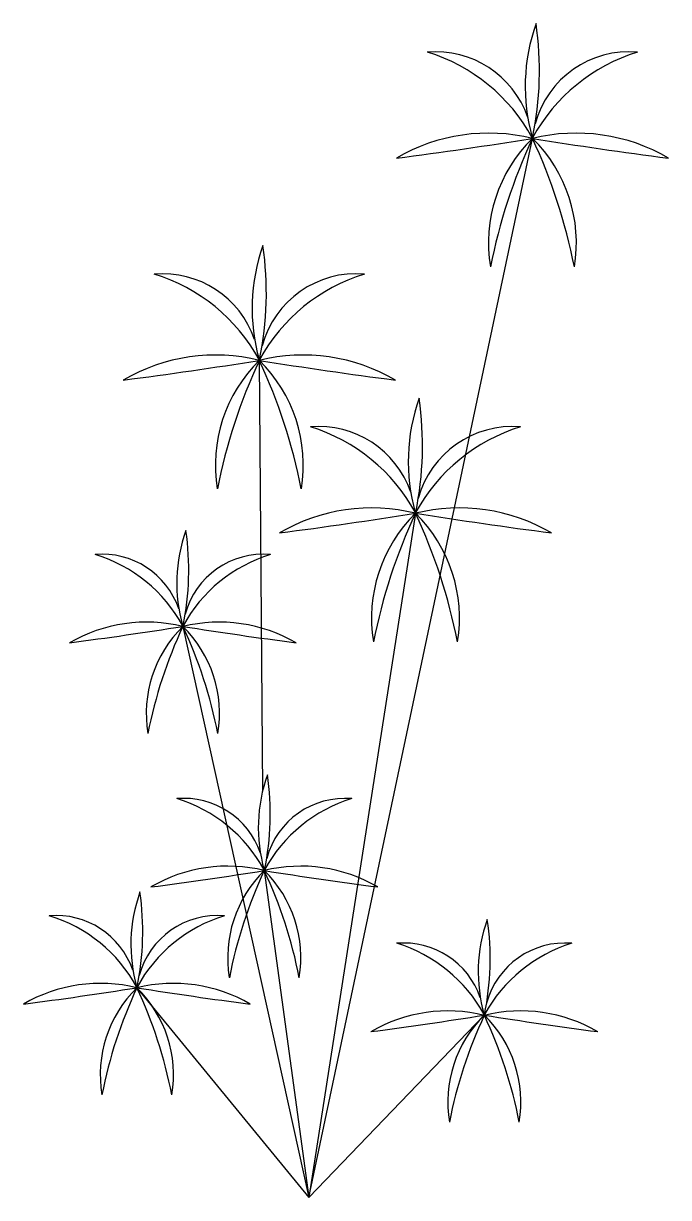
# Model space of a CAD drawing. Extents: x -0.26 to 0.33, y 0 to 1.08.
import ezdxf

# ---------------------------------------------------------------- set-up
doc = ezdxf.new("R2010")
doc.units = 0
doc.header["$MEASUREMENT"] = 0
doc.layers.get('0').update_dxf_attribs({"linetype": 'CONTINUOUS'})
doc.layers.add('01', color=1, linetype='CONTINUOUS')

msp = doc.modelspace()

# ---------------------------------------------------------------- linework, layer by layer
for centre, radius, start, end in [((-0.0894, 1.0335), 0.301, 348.2699, 8.3234), ((0.3712, 1.0192), 0.1727, 160.4201, 195.754), ((0.1163, 0.9618), 0.0894, 19.0314, 94.8842), ((0.0602, 0.893), 0.1651, 28.7076, 72.9055), ((0.3501, 0.893), 0.1651, 107.0945, 151.2924), ((0.294, 0.9618), 0.0894, 85.1158, 164.8679), ((0.165, 0.8086), 0.1679, 76.1502, 120.289), ((-0.5367, 5.6662), 4.7529, 277.4591, 278.98), ((0.2992, 0.8757), 0.1344, 134.4473, 189.3944), ((0.6638, 0.7567), 0.5065, 154.8913, 168.9504), ((0.2453, 0.8086), 0.1679, 59.711, 103.8498), ((0.1111, 0.8757), 0.1344, 350.6056, 45.5527), ((-0.2535, 0.7567), 0.5065, 11.0496, 25.1087), ((0.947, 5.6662), 4.7529, 261.02, 262.5409), ((0.1206, 0.8156), 0.1727, 160.4201, 195.754), ((-0.34, 0.8299), 0.301, 348.2699, 8.3234), ((-0.1343, 0.7581), 0.0894, 19.0314, 94.8842), ((-0.1904, 0.6894), 0.1651, 28.7076, 72.9055), ((0.0995, 0.6894), 0.1651, 107.0945, 151.2924), ((0.0434, 0.7581), 0.0894, 85.1158, 164.8679), ((-0.0856, 0.605), 0.1679, 76.1502, 120.289), ((-0.7873, 5.4626), 4.7529, 277.4591, 278.98), ((0.0486, 0.672), 0.1344, 134.4473, 189.3944), ((0.4132, 0.553), 0.5065, 154.8913, 168.9504), ((-0.0053, 0.605), 0.1679, 59.711, 103.8498), ((0.6964, 5.4626), 4.7529, 261.02, 262.5409), ((-0.1395, 0.672), 0.1344, 350.6056, 45.5527), ((-0.5041, 0.553), 0.5065, 11.0496, 25.1087), ((0.2639, 0.6754), 0.1727, 160.4201, 195.754), ((-0.1967, 0.6897), 0.301, 348.2699, 8.3234), ((0.009, 0.6179), 0.0894, 19.0314, 94.8842), ((-0.0471, 0.5492), 0.1651, 28.7076, 72.9055), ((0.2428, 0.5492), 0.1651, 107.0945, 151.2924), ((0.1867, 0.6179), 0.0894, 85.1158, 164.8679), ((0.0577, 0.4647), 0.1679, 76.1502, 120.289), ((-0.644, 5.3224), 4.7529, 277.4591, 278.98), ((0.1919, 0.5318), 0.1344, 134.4473, 189.3944), ((0.5565, 0.4128), 0.5065, 154.8913, 168.9504), ((0.138, 0.4647), 0.1679, 59.711, 103.8498), ((0.8397, 5.3224), 4.7529, 261.02, 262.5409), ((0.0038, 0.5318), 0.1344, 350.6056, 45.5527), ((-0.3608, 0.4128), 0.5065, 11.0496, 25.1087), ((0.0227, 0.5636), 0.1439, 160.4201, 195.754), ((-0.3611, 0.5755), 0.2509, 348.2699, 8.3234), ((-0.1897, 0.5157), 0.0745, 19.0314, 94.8842), ((-0.2364, 0.4584), 0.1376, 28.7076, 72.9055), ((0.0052, 0.4584), 0.1376, 107.0945, 151.2924), ((-0.0416, 0.5157), 0.0745, 85.1158, 164.8679), ((-0.1491, 0.388), 0.1399, 76.1502, 120.289), ((-0.0821, 0.388), 0.1399, 59.711, 103.8498), ((-0.7339, 4.4361), 3.9607, 277.4591, 278.98), ((-0.0372, 0.444), 0.112, 134.4473, 189.3944), ((0.2666, 0.3448), 0.4221, 154.8913, 168.9504), ((-0.4978, 0.3448), 0.4221, 11.0496, 25.1087), ((-0.194, 0.444), 0.112, 350.6056, 45.5527), ((0.5026, 4.4361), 3.9607, 261.02, 262.5409), ((0.0975, 0.3396), 0.1439, 160.4201, 195.754), ((-0.2863, 0.3516), 0.2509, 348.2699, 8.3234), ((-0.1149, 0.2917), 0.0745, 19.0314, 94.8842), ((0.0332, 0.2917), 0.0745, 85.1158, 164.8679), ((-0.1617, 0.2345), 0.1376, 28.7076, 72.9055), ((0.0799, 0.2345), 0.1376, 107.0945, 151.2924), ((-0.0744, 0.1641), 0.1399, 76.1502, 120.289), ((-0.0074, 0.1641), 0.1399, 59.711, 103.8498), ((-0.6591, 4.2121), 3.9607, 277.4591, 278.98), ((0.0375, 0.22), 0.112, 134.4473, 189.3944), ((0.3413, 0.1208), 0.4221, 154.8913, 168.9504), ((0.5774, 4.2121), 3.9607, 261.02, 262.5409), ((-0.4231, 0.1208), 0.4221, 11.0496, 25.1087), ((-0.1193, 0.22), 0.112, 350.6056, 45.5527), ((-0.0194, 0.2321), 0.1439, 160.4201, 195.754), ((-0.4033, 0.244), 0.2509, 348.2699, 8.3234), ((-0.2319, 0.1842), 0.0745, 19.0314, 94.8842), ((-0.0838, 0.1842), 0.0745, 85.1158, 164.8679), ((-0.2786, 0.127), 0.1376, 28.7076, 72.9055), ((-0.037, 0.127), 0.1376, 107.0945, 151.2924), ((0.2993, 0.2069), 0.1439, 160.4201, 195.754), ((-0.0845, 0.2188), 0.2509, 348.2699, 8.3234), ((0.0869, 0.159), 0.0745, 19.0314, 94.8842), ((0.0402, 0.1017), 0.1376, 28.7076, 72.9055), ((0.2818, 0.1017), 0.1376, 107.0945, 151.2924), ((0.235, 0.159), 0.0745, 85.1158, 164.8679), ((-0.1913, 0.0566), 0.1399, 76.1502, 120.289), ((-0.1243, 0.0566), 0.1399, 59.711, 103.8498), ((-0.7761, 4.1046), 3.9607, 277.4591, 278.98), ((-0.0794, 0.1125), 0.112, 134.4473, 189.3944), ((0.2244, 0.0133), 0.4221, 154.8913, 168.9504), ((0.4604, 4.1046), 3.9607, 261.02, 262.5409), ((-0.2362, 0.1125), 0.112, 350.6056, 45.5527), ((-0.54, 0.0133), 0.4221, 11.0496, 25.1087), ((0.1275, 0.0313), 0.1399, 76.1502, 120.289), ((-0.4573, 4.0794), 3.9607, 277.4591, 278.98), ((0.2394, 0.0873), 0.112, 134.4473, 189.3944), ((0.5432, -0.0119), 0.4221, 154.8913, 168.9504), ((0.1945, 0.0313), 0.1399, 59.711, 103.8498), ((0.0826, 0.0873), 0.112, 350.6056, 45.5527), ((-0.2212, -0.0119), 0.4221, 11.0496, 25.1087), ((0.7792, 4.0794), 3.9607, 261.02, 262.5409)]:
    msp.add_arc(centre, radius, start, end)
at = {"layer": '01'}
for p, q in [((0, 0), (0.2052, 0.9716)), ((-0.0455, 0.768), (-0.0424, 0.3734)), ((0.0978, 0.6277), (0, 0)), ((-0.1156, 0.5239), (0, 0)), ((-0.0409, 0.2999), (0, 0)), ((-0.1578, 0.1924), (0, 0)), ((0, 0), (0.161, 0.1672))]:
    msp.add_line(p, q, dxfattribs=at)

doc.saveas('drawing.dxf')
